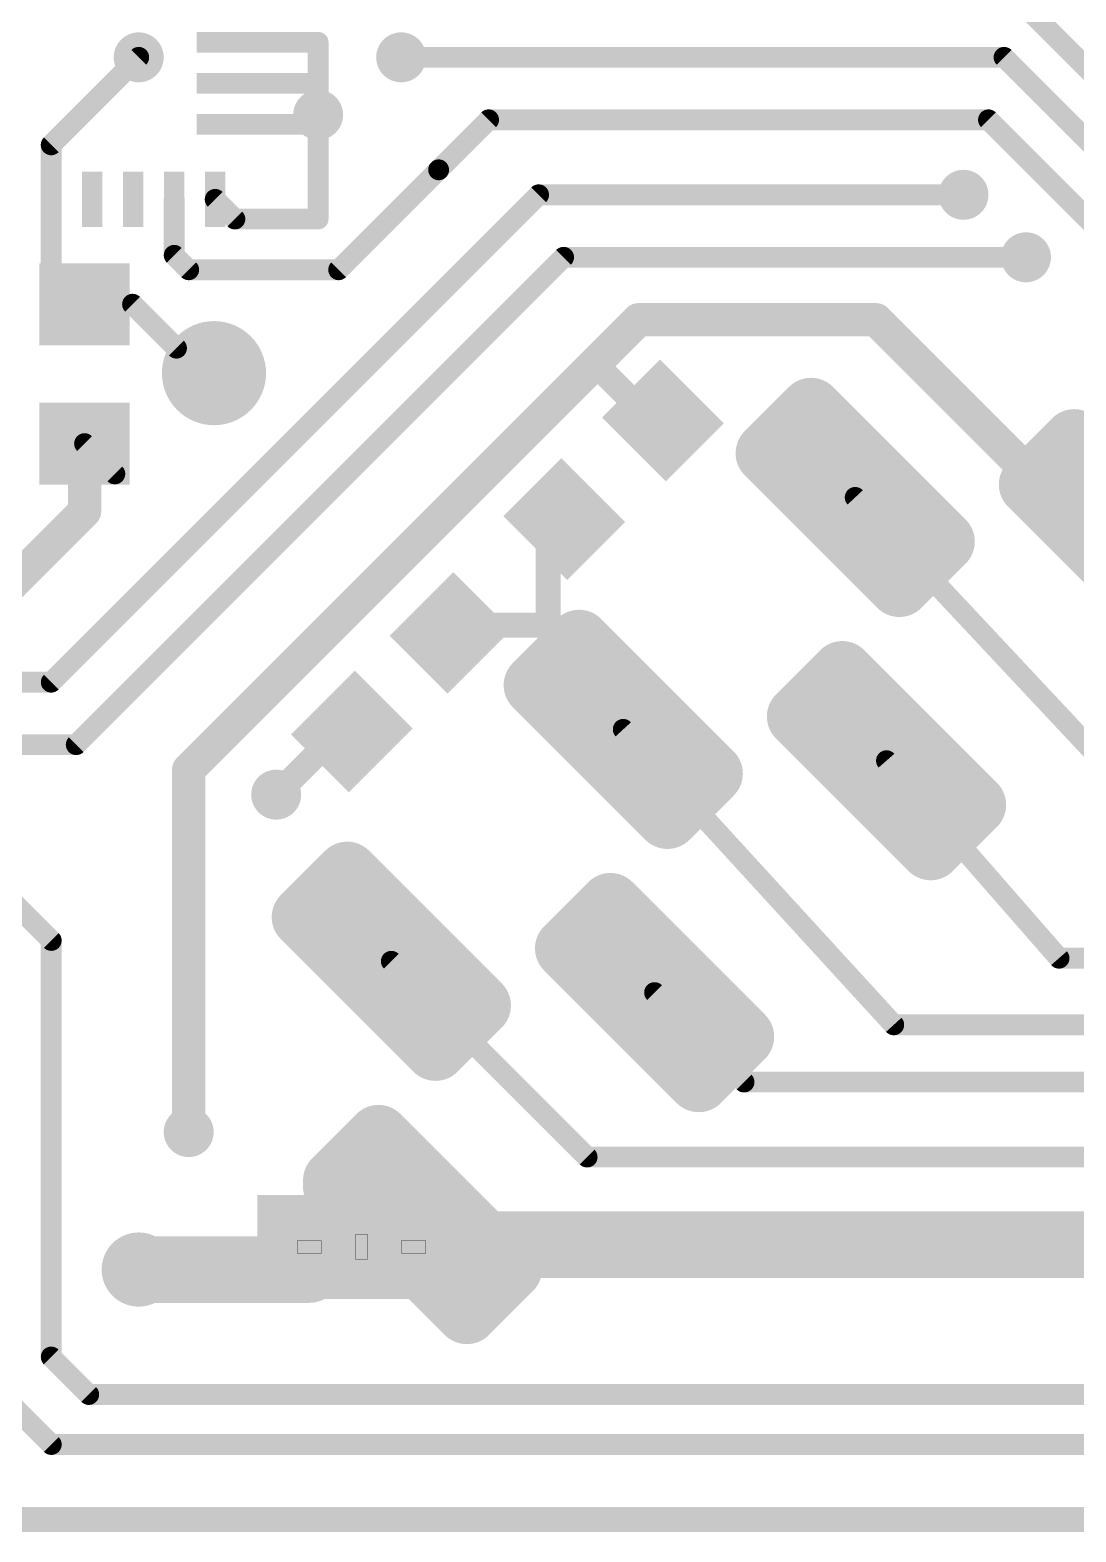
# Model space of a CAD drawing. Extents: x 0 to 81, y 1 to 51.
# Drawn here: x 11.17 to 23.93, y 18.44 to 36.76 of the extents above; entities that cross this region are included whole.
import ezdxf

# ---------------------------------------------------------------- set-up
doc = ezdxf.new("R2010")
doc.units = 0
doc.layers.add('1', color=22, linetype='CONTINUOUS')
doc.layers.add('18', color=82, linetype='CONTINUOUS')

# ---------------------------------------------------------------- blocks, each defined once
blk = doc.blocks.new('RECT')
blk.add_solid([(-0.5, -0.5), (0.5, -0.5), (-0.5, 0.5), (0.5, 0.5)])
blk = doc.blocks.new('RECT487680X243840R50')
at = {"const_width": 0.381}
blk.add_lwpolyline([(1.3335, -0.381), (1.3335, 0.381, 0.4142), (1.143, 0.5715), (-1.143, 0.5715, 0.4142), (-1.3335, 0.381), (-1.3335, -0.381, 0.4142), (-1.143, -0.5715), (1.143, -0.5715, 0.4142)], format="xyb", close=True, dxfattribs=at)
blk.add_solid([(-1.1684, -0.4064), (1.1684, -0.4064), (-1.1684, 0.4064), (1.1684, 0.4064)])
blk = doc.blocks.new('PIE')
at = {"const_width": 0.5}
blk.add_lwpolyline([(0, -0.25, 1), (0, 0.25, 1), (0, -0.25)], format="xyb", dxfattribs=at)
blk = doc.blocks.new('RECT48768X24384R5')
at = {"const_width": 0.0038}
blk.add_lwpolyline([(0.1505, -0.0724), (0.1505, 0.0724, 0.4142), (0.1486, 0.0743), (-0.1486, 0.0743, 0.4142), (-0.1505, 0.0724), (-0.1505, -0.0724, 0.4142), (-0.1486, -0.0743), (0.1486, -0.0743, 0.4142)], format="xyb", close=True, dxfattribs=at)
blk.add_solid([(-0.1495, -0.0733), (0.1495, -0.0733), (-0.1495, 0.0733), (0.1495, 0.0733)])
blk = doc.blocks.new('ROUNDV')
at = {"const_width": 0.5}
blk.add_lwpolyline([(0, -0.25, 1), (0, 0.25, 1), (0, -0.25)], format="xyb", dxfattribs=at)

msp = doc.modelspace()

# ---------------------------------------------------------------- linework, layer by layer
at = {"layer": '1'}
for points, const_width in [([(33.3756, 26.9748), (23.078, 37.2724)], 0.254), ([(13.5421, 36.6068), (14.6848, 36.6068)], 0.254), ([(14.6848, 36.6068), (14.6848, 36.3568)], 0.254), ([(12.4968, 36.4236), (11.4296, 35.3564)], 0.254), ([(14.6848, 36.3568), (14.6848, 35.7218)], 0.254), ([(14.6848, 36.1068), (14.6848, 36.3568)], 0.254), ([(16.1544, 36.4236), (15.6972, 36.4236)], 0.254), ([(23.05, 36.4236), (16.1544, 36.4236)], 0.254), ([(27.1272, 32.3464), (23.05, 36.4236)], 0.254), ([(13.5421, 36.1068), (14.6848, 36.1068)], 0.254), ([(13.5421, 35.6068), (14.6848, 35.6068)], 0.254), ([(14.6848, 34.4518), (14.6848, 35.7218)], 0.254), ([(14.6848, 35.6068), (14.6848, 35.7218)], 0.254), ([(16.1544, 35.052), (16.764, 35.6616)], 0.254), ([(21.78, 35.6616), (16.764, 35.6616)], 0.254), ([(21.78, 35.6616), (22.86, 35.6616)], 0.254), ([(22.86, 35.6616), (25.9588, 32.5628)], 0.254), ([(11.4296, 35.3564), (11.4296, 34.6918)], 0.254), ([(14.9352, 33.8328), (16.1544, 35.052)], 0.254), ([(11.4296, 33.4516), (11.4296, 34.6918)], 0.254), ([(17.3736, 34.7472), (11.43, 28.8036)], 0.254), ([(12.9296, 34.6918), (12.9296, 34.0096)], 0.254), ([(13.4296, 34.6918), (13.6696, 34.4518)], 0.254), ([(22.5552, 34.7472), (17.3736, 34.7472)], 0.254), ([(13.6696, 34.4518), (14.6848, 34.4518)], 0.254), ([(17.6784, 33.9852), (11.7348, 28.0416)], 0.254), ([(12.9296, 34.0096), (13.1064, 33.8328)], 0.254), ([(22.7076, 33.9852), (17.6784, 33.9852)], 0.254), ([(23.3172, 33.9852), (22.7076, 33.9852)], 0.254), ([(13.1064, 33.8328), (14.9352, 33.8328)], 0.254), ([(11.8364, 33.4128), (11.4296, 33.4516)], 0.254), ([(11.8364, 33.4128), (12.4218, 33.4128)], 0.254), ([(12.4218, 33.4128), (12.9576, 32.877)], 0.254), ([(18.5928, 33.2232), (18.0594, 32.6898)], 0.4064), ([(21.4884, 33.2232), (18.5928, 33.2232)], 0.4064), ([(23.427, 31.2846), (21.4884, 33.2232)], 0.4064), ([(12.9576, 32.877), (13.4148, 32.5722)], 0.254), ([(18.0594, 32.6898), (16.9926, 31.623)], 0.4064), ([(18.7538, 31.9954), (18.0594, 32.6898)], 0.3048), ([(18.889, 31.9954), (18.7538, 31.9954)], 0.3048), ([(11.8364, 30.8864), (11.8364, 31.7128)], 0.4064), ([(11.7348, 31.6112), (11.8364, 31.7128)], 0.3048), ([(11.8364, 31.7128), (12.2056, 31.3436)], 0.254), ([(16.9926, 31.623), (13.1064, 27.7368)], 0.4064), ([(17.0659, 31.623), (16.9926, 31.623)], 0.254), ([(24.4447, 30.675), (23.427, 31.2846)], 0.6096), ([(21.2344, 31.0569), (25.7361, 26.2504)], 0.254), ([(11.5316, 30.5816), (11.8364, 30.8864)], 0.4064), ([(10.5156, 29.5656), (11.5316, 30.5816)], 0.4064), ([(17.4916, 30.598), (17.687, 30.7934)], 0.3048), ([(17.4916, 29.5003), (17.4916, 30.598)], 0.3048), ([(16.3939, 29.5003), (16.2982, 29.4046)], 0.3048), ([(17.4916, 29.5003), (16.3939, 29.5003)], 0.3048), ([(18.406, 28.2284), (17.4916, 29.5003)], 0.3048), ([(11.43, 28.8036), (7.0104, 28.8036)], 0.254), ([(14.9438, 28.2026), (14.1732, 27.432)], 0.3048), ([(15.0962, 28.2026), (14.9438, 28.2026)], 0.3048), ([(18.406, 28.2284), (21.7048, 24.6248)], 0.254), ([(11.7348, 28.0416), (7.9248, 28.0416)], 0.254), ([(13.1064, 27.7368), (13.1064, 24.6888)], 0.4064), ([(21.6162, 27.8466), (23.7204, 25.4376)], 0.254), ([(11.43, 25.654), (10.3632, 26.7208)], 0.254), ([(11.43, 24.8412), (11.43, 25.654)], 0.254), ([(17.9651, 23.0124), (15.5775, 25.4)], 0.254), ([(23.7204, 25.4376), (23.7744, 25.4376)], 0.254), ([(30.8864, 25.4376), (23.7744, 25.4376)], 0.254), ([(19.8792, 23.9268), (18.7878, 25.0182)], 0.254), ([(11.43, 24.8412), (11.43, 20.574)], 0.254), ([(13.1064, 24.6888), (13.1064, 23.3172)], 0.4064), ([(21.7048, 24.6248), (21.9456, 24.6248)], 0.254), ([(31.6992, 24.6248), (21.9456, 24.6248)], 0.254), ([(21.4884, 23.9268), (19.8792, 23.9268)], 0.254), ([(21.4884, 23.9268), (31.5468, 23.9268)], 0.254), ([(20.4888, 23.0124), (17.9651, 23.0124)], 0.254), ([(20.4888, 23.0124), (25.4508, 23.0124)], 0.254), ([(15.7974, 22.6074), (14.5782, 21.916)], 0.8128), ([(15.9594, 22.1897), (14.9056, 22.6599)], 0.8128), ([(14.9056, 22.6599), (15.2132, 21.916)], 0.8128), ([(15.7974, 22.6074), (15.7974, 22.455)], 0.8128), ([(15.7974, 22.455), (16.3068, 21.9456)], 0.8128), ([(16.3068, 21.9456), (26.5176, 21.9456)], 0.8128), ([(15.2132, 21.916), (14.574, 21.6408)], 0.8128), ([(15.8482, 21.916), (15.2132, 21.916)], 0.8128), ([(15.2132, 21.916), (15.8482, 21.916)], 0.8128), ([(14.574, 21.6408), (12.4968, 21.6408)], 0.8128), ([(11.43, 20.574), (11.8872, 20.1168)], 0.254), ([(10.668, 20.2692), (11.43, 19.5072)], 0.254), ([(26.5176, 20.1168), (11.8872, 20.1168)], 0.254), ([(15.5448, 19.5072), (11.43, 19.5072)], 0.254), ([(26.8224, 19.5072), (15.5448, 19.5072)], 0.254), ([(27.432, 18.5928), (8.9408, 18.5928)], 0.3048)]:
    msp.add_lwpolyline(points, dxfattribs=dict(at, const_width=const_width))
for points, const_width in [([(13.5421, 36.6703, 1), (13.5421, 36.5433)], 0.127), ([(14.7483, 36.6068, 1), (14.6213, 36.6068)], 0.127), ([(14.6848, 36.5433, 1), (14.6848, 36.6703)], 0.127), ([(12.5417, 36.3787, 1), (12.4519, 36.4685)], 0.127), ([(14.7483, 36.3568, 1), (14.6213, 36.3568)], 0.127), ([(14.7483, 36.3568, 1), (14.6213, 36.3568)], 0.127), ([(15.6972, 36.4871, 1), (15.6972, 36.3601)], 0.127), ([(16.1544, 36.4871, 1), (16.1544, 36.3601)], 0.127), ([(16.1544, 36.3601, 1), (16.1544, 36.4871)], 0.127), ([(23.0949, 36.4685, 1), (23.0051, 36.3787)], 0.127), ([(23.05, 36.3601, 1), (23.05, 36.4871)], 0.127), ([(14.6213, 36.3568, 1), (14.7483, 36.3568)], 0.127), ([(13.5421, 36.1703, 1), (13.5421, 36.0433)], 0.127), ([(14.6213, 36.1068, 1), (14.7483, 36.1068)], 0.127), ([(14.6848, 36.0433, 1), (14.6848, 36.1703)], 0.127), ([(13.5421, 35.6703, 1), (13.5421, 35.5433)], 0.127), ([(14.7483, 35.7218, 1), (14.6213, 35.7218)], 0.127), ([(14.7483, 35.7218, 1), (14.6213, 35.7218)], 0.127), ([(14.6213, 35.7218, 1), (14.7483, 35.7218)], 0.127), ([(14.6848, 35.5433, 1), (14.6848, 35.6703)], 0.127), ([(16.764, 35.7251, 1), (16.764, 35.5981)], 0.127), ([(16.8089, 35.6167, 1), (16.7191, 35.7065)], 0.127), ([(21.78, 35.7251, 1), (21.78, 35.5981)], 0.127), ([(21.78, 35.5981, 1), (21.78, 35.7251)], 0.127), ([(22.9049, 35.7065, 1), (22.8151, 35.6167)], 0.127), ([(22.86, 35.5981, 1), (22.86, 35.7251)], 0.127), ([(14.6213, 35.6068, 1), (14.7483, 35.6068)], 0.127), ([(11.4931, 35.3564, 1), (11.3661, 35.3564)], 0.127), ([(11.3847, 35.4013, 1), (11.4745, 35.3115)], 0.127), ([(16.1993, 35.0071, 1), (16.1095, 35.0969)], 0.127), ([(16.1095, 35.0969, 1), (16.1993, 35.0071)], 0.127), ([(11.4931, 34.6918, 1), (11.3661, 34.6918)], 0.127), ([(12.9931, 34.6918, 1), (12.8661, 34.6918)], 0.127), ([(13.4745, 34.7367, 1), (13.3847, 34.6469)], 0.127), ([(17.3736, 34.8107, 1), (17.3736, 34.6837)], 0.127), ([(17.4185, 34.7023, 1), (17.3287, 34.7921)], 0.127), ([(22.5552, 34.6837, 1), (22.5552, 34.8107)], 0.127), ([(11.3661, 34.6918, 1), (11.4931, 34.6918)], 0.127), ([(13.6696, 34.5153, 1), (13.6696, 34.3883)], 0.127), ([(13.6247, 34.4069, 1), (13.7145, 34.4967)], 0.127), ([(14.6213, 34.4518, 1), (14.7483, 34.4518)], 0.127), ([(14.6848, 34.3883, 1), (14.6848, 34.5153)], 0.127), ([(12.9745, 34.0545, 1), (12.8847, 33.9647)], 0.127), ([(12.8661, 34.0096, 1), (12.9931, 34.0096)], 0.127), ([(17.6784, 34.0487, 1), (17.6784, 33.9217)], 0.127), ([(17.7233, 33.9403, 1), (17.6335, 34.0301)], 0.127), ([(22.7076, 34.0487, 1), (22.7076, 33.9217)], 0.127), ([(22.7076, 33.9217, 1), (22.7076, 34.0487)], 0.127), ([(23.3172, 33.9217, 1), (23.3172, 34.0487)], 0.127), ([(13.1064, 33.8963, 1), (13.1064, 33.7693)], 0.127), ([(13.0615, 33.7879, 1), (13.1513, 33.8777)], 0.127), ([(14.8903, 33.8777, 1), (14.9801, 33.7879)], 0.127), ([(14.9352, 33.7693, 1), (14.9352, 33.8963)], 0.127), ([(11.4356, 33.5148, 1), (11.4236, 33.3884)], 0.127), ([(11.8364, 33.4763, 1), (11.8364, 33.3493)], 0.127), ([(11.8304, 33.3496, 1), (11.8424, 33.476)], 0.127), ([(12.4667, 33.4577, 1), (12.3769, 33.3679)], 0.127), ([(12.4218, 33.3493, 1), (12.4218, 33.4763)], 0.127), ([(11.3661, 33.4516, 1), (11.4931, 33.4516)], 0.127), ([(18.5928, 33.3248, 1), (18.5928, 33.1216)], 0.2032), ([(18.6646, 33.1514, 1), (18.521, 33.295)], 0.2032), ([(21.5602, 33.295, 1), (21.4166, 33.1514)], 0.2032), ([(21.4884, 33.1216, 1), (21.4884, 33.3248)], 0.2032), ([(12.9928, 32.9298, 1), (12.9224, 32.8242)], 0.127), ([(12.9127, 32.8321, 1), (13.0025, 32.9219)], 0.127), ([(17.9876, 32.7616, 1), (18.1312, 32.618)], 0.2032), ([(18.1312, 32.618, 1), (17.9876, 32.7616)], 0.2032), ([(18.1133, 32.7437, 1), (18.0055, 32.6359)], 0.1524), ([(13.3796, 32.5194, 1), (13.45, 32.625)], 0.127), ([(18.7538, 32.0716, 1), (18.7538, 31.9192)], 0.1524), ([(18.6999, 31.9416, 1), (18.8076, 32.0493)], 0.1524), ([(18.889, 31.9192, 1), (18.889, 32.0716)], 0.1524), ([(11.938, 31.7128, 1), (11.7348, 31.7128)], 0.2032), ([(11.6809, 31.6651, 1), (11.7887, 31.5573)], 0.1524), ([(11.8903, 31.6589, 1), (11.7825, 31.7667)], 0.1524), ([(11.8813, 31.7577, 1), (11.7915, 31.6679)], 0.127), ([(16.9208, 31.6948, 1), (17.0644, 31.5512)], 0.2032), ([(17.0644, 31.5512, 1), (16.9208, 31.6948)], 0.2032), ([(16.9926, 31.6865, 1), (16.9926, 31.5595)], 0.127), ([(17.0659, 31.5595, 1), (17.0659, 31.6865)], 0.127), ([(23.5053, 31.4154, 1), (23.3487, 31.1539)], 0.3048), ([(12.1607, 31.2987, 1), (12.2505, 31.3885)], 0.127), ([(23.3551, 31.2128, 1), (23.4988, 31.3565)], 0.2032), ([(21.2807, 31.1003, 1), (21.1881, 31.0134)], 0.127), ([(11.7348, 30.8864, 1), (11.938, 30.8864)], 0.2032), ([(11.9082, 30.8146, 1), (11.7646, 30.9582)], 0.2032), ([(11.6034, 30.5098, 1), (11.4598, 30.6534)], 0.2032), ([(17.7408, 30.7395, 1), (17.6331, 30.8472)], 0.1524), ([(11.4598, 30.6534, 1), (11.6034, 30.5098)], 0.2032), ([(17.5678, 30.598, 1), (17.4154, 30.598)], 0.1524), ([(17.4377, 30.6519, 1), (17.5455, 30.5441)], 0.1524), ([(16.2444, 29.4585, 1), (16.3521, 29.3508)], 0.1524), ([(16.3939, 29.5765, 1), (16.3939, 29.4241)], 0.1524), ([(16.4478, 29.4464, 1), (16.34, 29.5542)], 0.1524), ([(17.5534, 29.5448, 1), (17.4297, 29.4558)], 0.1524), ([(17.4154, 29.5003, 1), (17.5678, 29.5003)], 0.1524), ([(17.4916, 29.4241, 1), (17.4916, 29.5765)], 0.1524), ([(11.3851, 28.8485, 1), (11.4749, 28.7587)], 0.127), ([(11.43, 28.7401, 1), (11.43, 28.8671)], 0.127), ([(14.9438, 28.2788, 1), (14.9438, 28.1264)], 0.1524), ([(14.9976, 28.1487, 1), (14.8899, 28.2564)], 0.1524), ([(15.0962, 28.1264, 1), (15.0962, 28.2788)], 0.1524), ([(18.3441, 28.1839, 1), (18.4678, 28.2729)], 0.1524), ([(18.4528, 28.2713, 1), (18.3591, 28.1855)], 0.127), ([(11.6899, 28.0865, 1), (11.7797, 27.9967)], 0.127), ([(11.7348, 27.9781, 1), (11.7348, 28.1051)], 0.127), ([(13.208, 27.7368, 1), (13.0048, 27.7368)], 0.2032), ([(13.0346, 27.8086, 1), (13.1782, 27.665)], 0.2032), ([(21.6641, 27.8884, 1), (21.5684, 27.8048)], 0.127), ([(14.1193, 27.4859, 1), (14.2271, 27.3781)], 0.1524), ([(11.4935, 25.654, 1), (11.3665, 25.654)], 0.127), ([(11.3851, 25.6091, 1), (11.4749, 25.6989)], 0.127), ([(15.6224, 25.4449, 1), (15.5326, 25.3551)], 0.127), ([(23.7204, 25.5011, 1), (23.7204, 25.3741)], 0.127), ([(23.6726, 25.3958, 1), (23.7682, 25.4794)], 0.127), ([(23.7744, 25.5011, 1), (23.7744, 25.3741)], 0.127), ([(23.7744, 25.3741, 1), (23.7744, 25.5011)], 0.127), ([(18.8327, 25.0631, 1), (18.7429, 24.9733)], 0.127), ([(11.4935, 24.8412, 1), (11.3665, 24.8412)], 0.127), ([(11.3665, 24.8412, 1), (11.4935, 24.8412)], 0.127), ([(13.208, 24.6888, 1), (13.0048, 24.6888)], 0.2032), ([(13.0048, 24.6888, 1), (13.208, 24.6888)], 0.2032), ([(21.7048, 24.6883, 1), (21.7048, 24.5613)], 0.127), ([(21.658, 24.5819, 1), (21.7516, 24.6677)], 0.127), ([(21.9456, 24.6883, 1), (21.9456, 24.5613)], 0.127), ([(21.9456, 24.5613, 1), (21.9456, 24.6883)], 0.127), ([(19.8792, 23.9903, 1), (19.8792, 23.8633)], 0.127), ([(19.8343, 23.8819, 1), (19.9241, 23.9717)], 0.127), ([(21.4884, 23.9903, 1), (21.4884, 23.8633)], 0.127), ([(21.4884, 23.8633, 1), (21.4884, 23.9903)], 0.127), ([(13.0048, 23.3172, 1), (13.208, 23.3172)], 0.2032), ([(17.9651, 23.0759, 1), (17.9651, 22.9489)], 0.127), ([(17.9202, 22.9675, 1), (18.01, 23.0573)], 0.127), ([(20.4888, 23.0759, 1), (20.4888, 22.9489)], 0.127), ([(20.4888, 22.9489, 1), (20.4888, 23.0759)], 0.127), ([(15.0934, 22.7376, 1), (14.7178, 22.5823)], 0.4064), ([(14.9884, 22.8455, 1), (14.8228, 22.4744)], 0.4064), ([(16.0006, 22.6074, 1), (15.5942, 22.6074)], 0.4064), ([(15.8976, 22.4306, 1), (15.6972, 22.7842)], 0.4064), ([(15.9411, 22.5987, 1), (15.6537, 22.3113)], 0.4064), ([(15.5942, 22.455, 1), (16.0006, 22.455)], 0.4064), ([(15.8766, 22.0042, 1), (16.0422, 22.3753)], 0.4064), ([(16.3068, 22.1488, 1), (16.3068, 21.7424)], 0.4064), ([(14.478, 22.0928, 1), (14.6784, 21.7392)], 0.4064), ([(15.2132, 22.1192, 1), (15.2132, 21.7128)], 0.4064), ([(15.2132, 22.1192, 1), (15.2132, 21.7128)], 0.4064), ([(15.0254, 21.8384, 1), (15.401, 21.9936)], 0.4064), ([(15.2936, 21.7294, 1), (15.1328, 22.1026)], 0.4064), ([(15.8482, 21.7128, 1), (15.8482, 22.1192)], 0.4064), ([(15.8482, 21.7128, 1), (15.8482, 22.1192)], 0.4064), ([(16.1631, 21.8019, 1), (16.4505, 22.0893)], 0.4064), ([(12.4968, 21.844, 1), (12.4968, 21.4376)], 0.4064), ([(14.4936, 21.8274, 1), (14.6544, 21.4542)], 0.4064), ([(14.574, 21.4376, 1), (14.574, 21.844)], 0.4064), ([(11.4749, 20.6189, 1), (11.3851, 20.5291)], 0.127), ([(11.3665, 20.574, 1), (11.4935, 20.574)], 0.127), ([(11.8872, 20.1803, 1), (11.8872, 20.0533)], 0.127), ([(11.8423, 20.0719, 1), (11.9321, 20.1617)], 0.127), ([(11.43, 19.5707, 1), (11.43, 19.4437)], 0.127), ([(11.3851, 19.4623, 1), (11.4749, 19.5521)], 0.127), ([(15.5448, 19.5707, 1), (15.5448, 19.4437)], 0.127), ([(15.5448, 19.4437, 1), (15.5448, 19.5707)], 0.127)]:
    msp.add_lwpolyline(points, format="xyb", dxfattribs=dict(at, const_width=const_width))

# ---------------------------------------------------------------- block references
for p, xscale, yscale, rotation in [((13.5421, 36.6068), 0.675, 0.25, 180), ((13.5421, 36.1068), 0.675, 0.25, 180), ((13.5421, 35.6068), 0.675, 0.25, 180), ((11.4296, 34.6918), 0.675, 0.25, 90), ((11.9296, 34.6918), 0.675, 0.25, 90), ((12.4296, 34.6918), 0.675, 0.25, 90), ((12.9296, 34.6918), 0.675, 0.25, 90), ((13.4296, 34.6918), 0.675, 0.25, 90), ((15.2132, 21.916), 1.27, 2.54, 270)]:
    msp.add_blockref('RECT', p, dxfattribs=dict(at, xscale=xscale, yscale=yscale, rotation=rotation))
at = {"layer": '1', "yscale": 1.1}
for p, rotation in [((11.8364, 33.4128), 90), ((18.889, 31.9954), 225), ((11.8364, 31.7128), 90), ((17.687, 30.7934), 225)]:
    msp.add_blockref('RECT', p, dxfattribs=dict(at, rotation=rotation))
at = {"layer": '1', "xscale": 1.27, "yscale": 1.27}
msp.add_blockref('PIE', (13.4148, 32.5722), dxfattribs=at)
at = {"layer": '1'}
for name, p, rotation in [('RECT487680X243840R50', (21.2344, 31.0569), 135), ('RECT487680X243840R50', (24.4447, 30.675), 135), ('RECT487680X243840R50', (18.406, 28.2284), 135), ('RECT487680X243840R50', (21.6162, 27.8466), 135), ('RECT487680X243840R50', (15.5775, 25.4), 135), ('RECT487680X243840R50', (18.7878, 25.0182), 135), ('RECT487680X243840R50', (15.9594, 22.1897), 135), ('RECT48768X24384R5', (15.2132, 21.916), 90)]:
    msp.add_blockref(name, p, dxfattribs=dict(at, rotation=rotation))
at = {"layer": '1', "xscale": 1.1, "rotation": 45}
for p in [(16.2982, 29.4046), (15.0962, 28.2026)]:
    msp.add_blockref('RECT', p, dxfattribs=at)
at = {"layer": '1'}
for p in [(14.5782, 21.916), (15.8482, 21.916)]:
    msp.add_blockref('RECT48768X24384R5', p, dxfattribs=at)
at = {"layer": '18'}
for p, xscale, yscale in [((12.4968, 36.4236), 0.6096, 0.6096), ((15.6972, 36.4236), 0.6096, 0.6096), ((14.6848, 35.7218), 0.6096, 0.6096), ((22.5552, 34.7472), 0.6096, 0.6096), ((23.3172, 33.9852), 0.6096, 0.6096), ((14.1732, 27.432), 0.6096, 0.6096), ((13.1064, 23.3172), 0.6096, 0.6096), ((12.4968, 21.6408), 0.9048, 0.9048)]:
    msp.add_blockref('ROUNDV', p, dxfattribs=dict(at, xscale=xscale, yscale=yscale))

doc.saveas('drawing.dxf')
